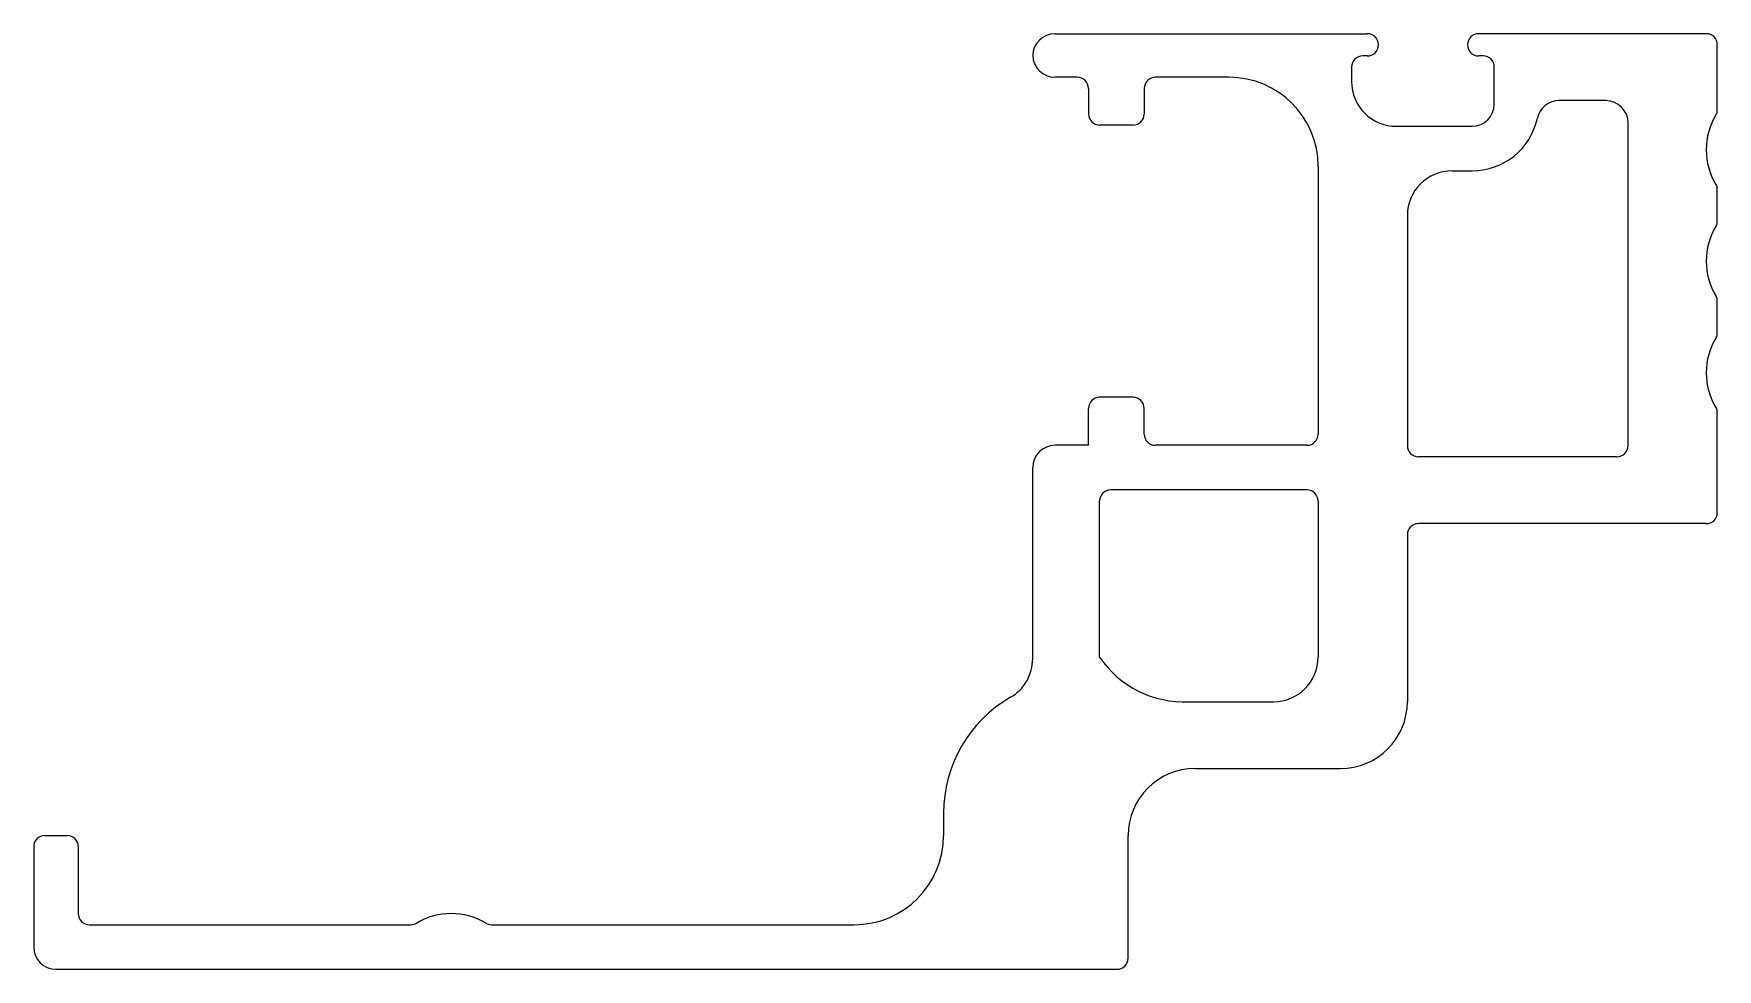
# Model space of a CAD drawing. Extents: x 2079.9 to 2155.4, y 189.6 to 231.5.
import ezdxf

# ---------------------------------------------------------------- set-up
doc = ezdxf.new("R2010")
doc.units = 0
doc.header["$LTSCALE"] = 15
doc.layers.get('0').update_dxf_attribs({"linetype": 'CONTINUOUS'})

msp = doc.modelspace()

# ---------------------------------------------------------------- linework, layer by layer
for p, q in [((2125.715, 231.503), (2139.715, 231.503)), ((2154.915, 231.503), (2144.715, 231.503)), ((2139.715, 230.503), (2139.515, 230.503)), ((2144.915, 230.503), (2144.715, 230.503)), ((2155.415, 228.047), (2155.415, 231.003)), ((2126.715, 229.55), (2125.715, 229.55)), ((2133.515, 229.55), (2130.215, 229.55)), ((2139.015, 230.003), (2139.015, 229.353)), ((2145.415, 228.353), (2145.415, 230.003)), ((2127.215, 229.05), (2127.215, 227.9)), ((2129.715, 229.05), (2129.715, 227.9)), ((2148.715, 228.503), (2148.324, 228.503)), ((2150.415, 228.503), (2148.715, 228.503)), ((2129.215, 227.4), (2127.715, 227.4)), ((2141.015, 227.353), (2144.415, 227.353)), ((2151.415, 213.037), (2151.415, 227.503)), ((2137.515, 225.55), (2137.515, 213.55)), ((2143.515, 225.353), (2144.415, 225.353)), ((2155.415, 223.047), (2155.415, 224.554)), ((2141.515, 223.353), (2141.515, 213.037)), ((2155.415, 218.047), (2155.415, 219.554)), ((2129.215, 215.2), (2127.715, 215.2)), ((2127.215, 213.05), (2127.215, 214.7)), ((2129.715, 213.55), (2129.715, 214.7)), ((2155.415, 210.037), (2155.415, 214.554)), ((2127.215, 213.05), (2125.715, 213.05)), ((2137.015, 213.05), (2130.215, 213.05)), ((2150.915, 212.537), (2142.015, 212.537)), ((2124.715, 203.481), (2124.715, 212.05)), ((2137.015, 211.05), (2128.215, 211.05)), ((2127.715, 203.553), (2127.715, 210.55)), ((2137.515, 210.55), (2137.515, 203.553)), ((2154.915, 209.537), (2142.015, 209.537)), ((2141.515, 209.037), (2141.515, 201.553)), ((2131.715, 201.553), (2135.515, 201.553)), ((2131.993, 198.553), (2138.515, 198.553)), ((2120.715, 196.553), (2120.715, 195.553)), ((2080.415, 195.553), (2081.415, 195.553)), ((2128.993, 190.053), (2128.993, 195.553)), ((2079.915, 195.053), (2079.915, 190.553)), ((2081.915, 195.053), (2081.915, 192.053)), ((2082.415, 191.553), (2096.837, 191.553)), ((2100.442, 191.553), (2116.715, 191.553)), ((2080.915, 189.553), (2128.493, 189.553))]:
    msp.add_line(p, q)
for centre, radius, start, end in [((2125.715, 230.503), 1, 90, 178.6468), ((2139.715, 231.003), 0.5, 270, 90), ((2144.715, 231.003), 0.5, 90, 270), ((2154.915, 231.003), 0.5, 0, 90), ((2125.715, 230.55), 1, 181.3532, 270), ((2139.515, 230.003), 0.5, 90, 180), ((2144.915, 230.003), 0.5, 0, 90), ((2126.715, 229.05), 0.5, 0, 90), ((2130.215, 229.05), 0.5, 90, 180), ((2133.515, 225.55), 4, 0, 90), ((2141.015, 229.353), 2, 180, 270), ((2144.415, 228.353), 1, 270, 0), ((2148.324, 227.503), 1, 90, 167.7311), ((2150.415, 227.503), 1, 0, 90), ((2155.115, 228.047), 0.3, 328.04725, 0), ((2127.715, 227.9), 0.5, 180, 270), ((2129.215, 227.9), 0.5, 270, 0), ((2144.415, 228.353), 3, 270, 347.7311), ((2157.915, 226.3), 3, 148.04725, 211.95275), ((2143.515, 223.353), 2, 90, 180), ((2155.115, 224.554), 0.3, 0, 31.95275), ((2157.915, 221.3), 3, 148.04725, 211.95275), ((2155.115, 223.047), 0.3, 328.04725, 0), ((2155.115, 219.554), 0.3, 0, 31.95275), ((2157.915, 216.3), 3, 148.04725, 211.95275), ((2155.115, 218.047), 0.3, 328.04725, 0), ((2127.715, 214.7), 0.5, 90, 180), ((2129.215, 214.7), 0.5, 0, 90), ((2155.115, 214.554), 0.3, 0, 31.95275), ((2125.715, 212.05), 1, 90, 180), ((2130.215, 213.55), 0.5, 180, 270), ((2137.015, 213.55), 0.5, 270, 0), ((2142.015, 213.037), 0.5, 180, 270), ((2150.915, 213.037), 0.5, 270, 0), ((2128.215, 210.55), 0.5, 90, 180), ((2137.015, 210.55), 0.5, 0, 90), ((2154.915, 210.037), 0.5, 270, 0), ((2142.015, 209.037), 0.5, 90, 180), ((2122.715, 203.481), 2, 300, 0), ((2131.493, 206.108), 4.561, 214.07499, 272.79491), ((2135.515, 203.553), 2, 270, 0), ((2126.715, 196.553), 6, 120, 180), ((2138.515, 201.553), 3, 270, 0), ((2131.993, 195.553), 3, 90, 180), ((2080.415, 195.053), 0.5, 90, 180), ((2081.415, 195.053), 0.5, 0, 90), ((2116.715, 195.553), 4, 270, 0), ((2082.415, 192.053), 0.5, 180, 270), ((2098.639, 189.053), 3, 58.99728, 121.00272), ((2096.837, 192.053), 0.5, 270, 301.00272), ((2100.442, 192.053), 0.5, 238.99728, 270), ((2080.915, 190.553), 1, 180, 270), ((2128.493, 190.053), 0.5, 270, 0)]:
    msp.add_arc(centre, radius, start, end)

doc.saveas('drawing.dxf')
